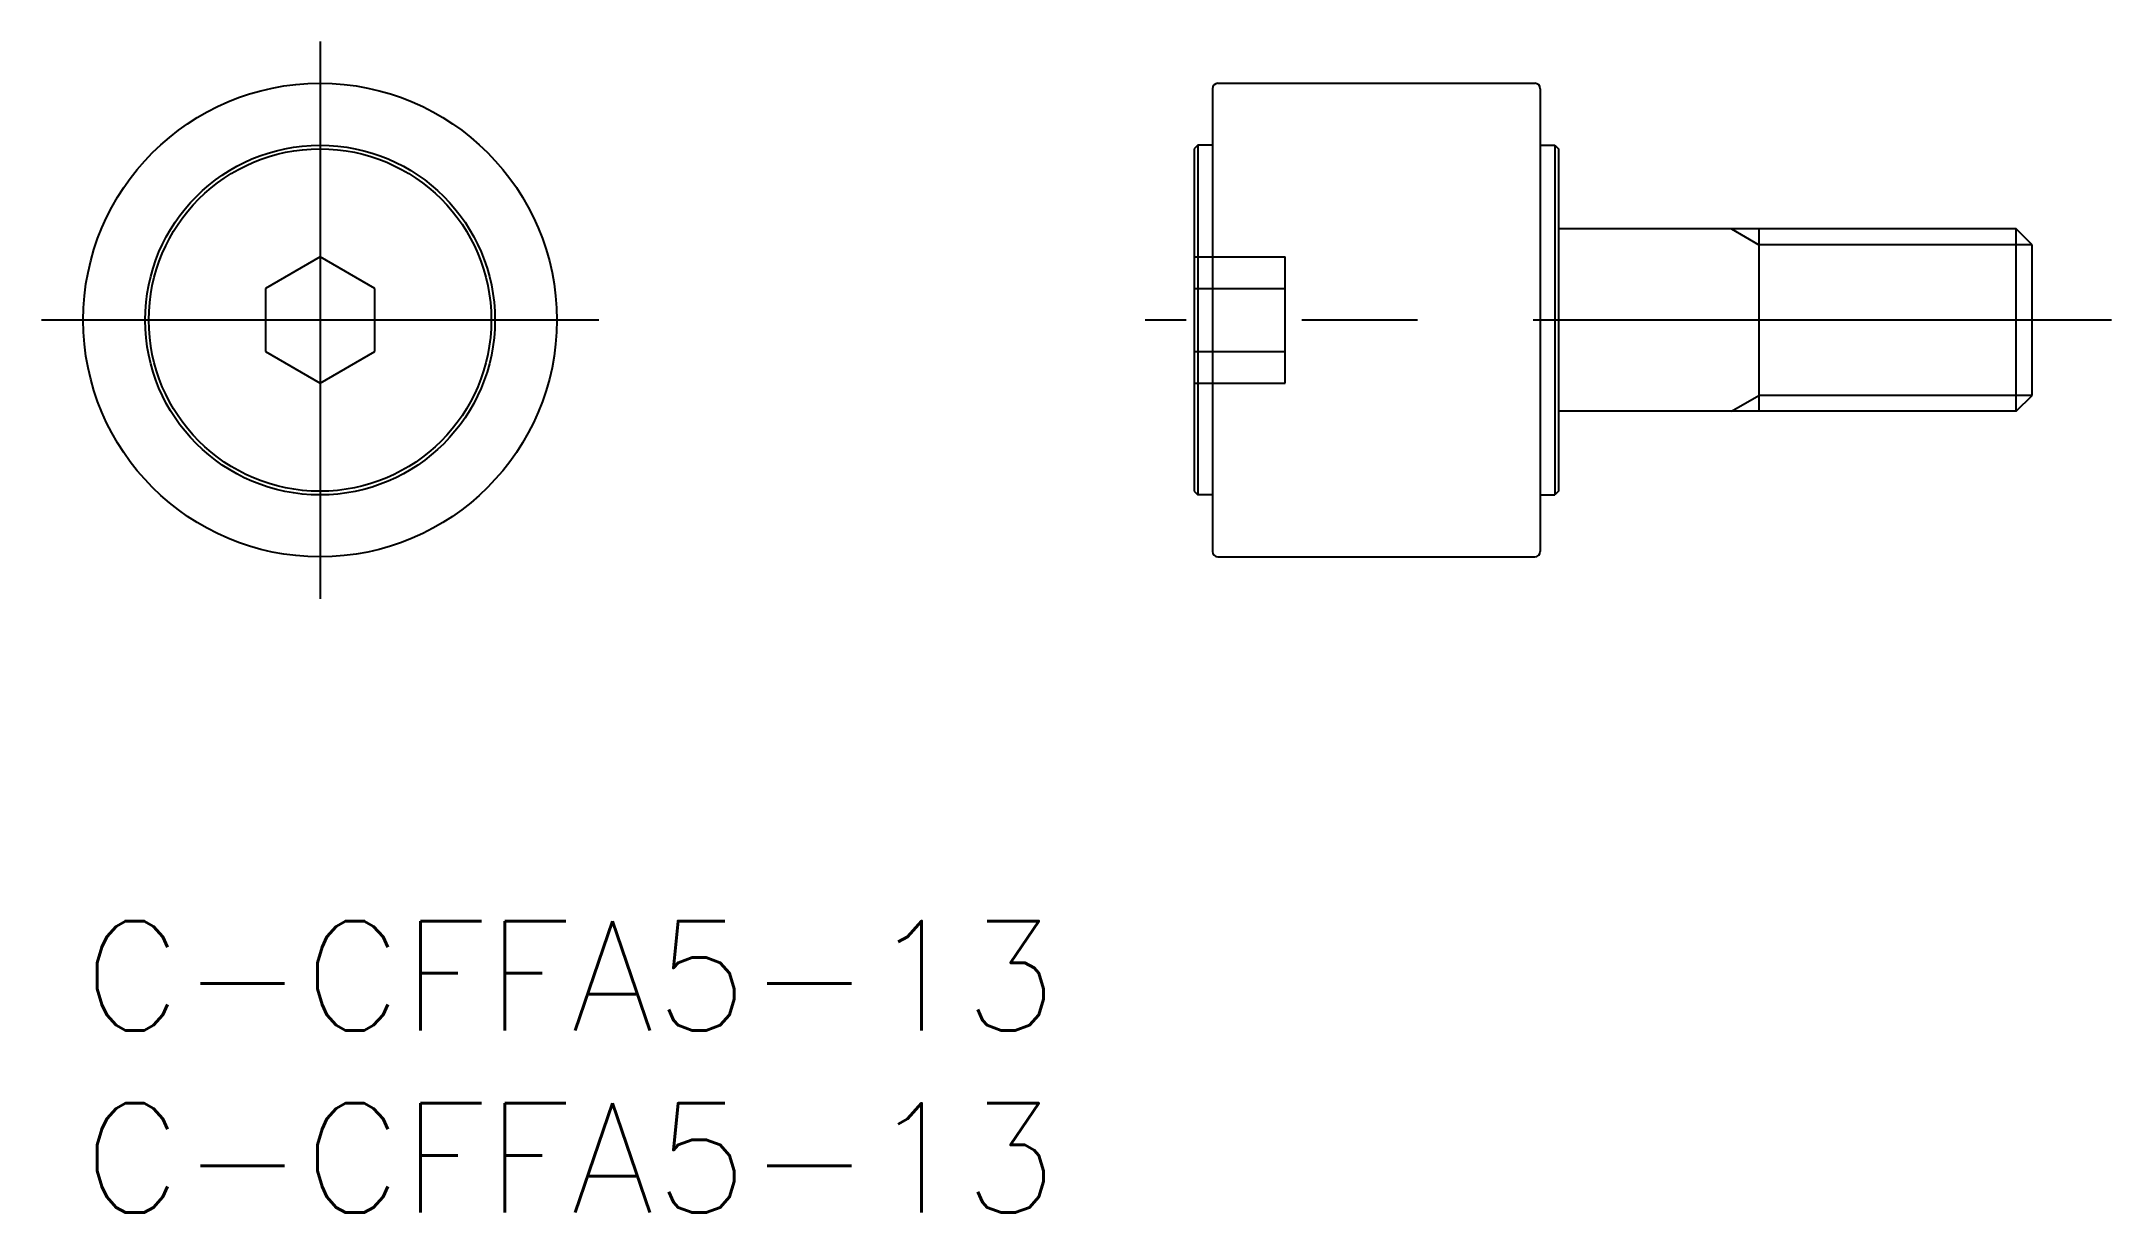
# Model space of a CAD drawing. Extents: x -1.1 to 55.7, y -8 to 24.1.
import ezdxf

# ---------------------------------------------------------------- set-up
doc = ezdxf.new("R2010")
doc.units = 0
doc.header["$LTSCALE"] = 0.5
doc.linetypes.add('CENTER', pattern=[50.8, 31.75, -6.35, 6.35, -6.35])
doc.linetypes.add('DASHED', pattern=[19.05, 12.7, -6.35])
for name, color, linetype in [('MSM_CENTER', 1, 'CENTER'), ('MSM_CONTINUOUS', 7, 'CONTINUOUS'), ('MSM_DASHED', 4, 'DASHED'), ('MSM_NARROW', 5, 'CONTINUOUS'), ('MSM_PART_NUMBER', 7, 'CONTINUOUS')]:
    doc.layers.add(name, color=color, linetype=linetype)
doc.styles.get("Standard").update_dxf_attribs({"font": 'txt.shx', "height": 3, "bigfont": 'bigfont.shx'})

# ---------------------------------------------------------------- blocks, each defined once
blk = doc.blocks.new('*U3')
at = {"layer": 'MSM_PART_NUMBER'}
blk.add_text('C-CFFA5-13', height=3, dxfattribs=at).set_placement((0, -3))
blk = doc.blocks.new('*U4')
at = {"layer": 'MSM_PART_NUMBER'}
blk.add_text('C-CFFA5-13', height=3, dxfattribs=at).set_placement((0, -8))

msp = doc.modelspace()

# ---------------------------------------------------------------- linework, layer by layer
at = {"layer": 'MSM_CENTER'}
for p, q in [((6.5, 24.149), (6.5, 8.851)), ((14.149, 16.5), (-1.149, 16.5)), ((55.679, 16.5), (29.149, 16.5))]:
    msp.add_line(p, q, dxfattribs=at)
at = {"layer": 'MSM_CONTINUOUS'}
for p, q in [((30.997, 22.85), (30.997, 10.15)), ((31.147, 23), (39.847, 23)), ((39.997, 22.85), (39.997, 10.15)), ((30.597, 21.3), (30.497, 21.2)), ((30.497, 21.2), (30.497, 11.8)), ((30.997, 21.3), (30.597, 21.3)), ((30.597, 21.3), (30.597, 11.7)), ((39.997, 21.3), (40.397, 21.3)), ((40.397, 21.3), (40.497, 21.2)), ((40.397, 21.3), (40.397, 11.7)), ((40.497, 21.2), (40.497, 11.8)), ((53.064, 19), (40.497, 19)), ((45.997, 19), (45.997, 14)), ((53.064, 14), (53.064, 19)), ((53.497, 18.567), (53.064, 19)), ((6.5, 18.232), (5, 17.366)), ((8, 17.366), (6.5, 18.232)), ((53.497, 14.433), (53.497, 18.567)), ((5, 17.366), (5, 15.634)), ((8, 15.634), (8, 17.366)), ((5, 15.634), (6.5, 14.768)), ((6.5, 14.768), (8, 15.634)), ((53.064, 14), (53.497, 14.433)), ((53.064, 14), (40.497, 14)), ((30.497, 11.8), (30.597, 11.7)), ((30.997, 11.7), (30.597, 11.7)), ((39.997, 11.7), (40.397, 11.7)), ((40.497, 11.8), (40.397, 11.7)), ((31.147, 10), (39.847, 10))]:
    msp.add_line(p, q, dxfattribs=at)
for radius in [6.5, 4.8, 4.7]:
    msp.add_circle((6.5, 16.5), radius, dxfattribs=at)
for centre, start, end in [((31.147, 22.85), 90, 180), ((39.847, 22.85), 0, 90), ((31.147, 10.15), 180, 270), ((39.847, 10.15), 270, 0)]:
    msp.add_arc(centre, 0.15, start, end, dxfattribs=at)
at = {"layer": 'MSM_DASHED'}
for p, q in [((30.497, 18.232), (32.997, 18.232)), ((32.997, 14.768), (32.997, 18.232)), ((30.497, 17.366), (32.997, 17.366)), ((30.497, 15.634), (32.997, 15.634)), ((30.497, 14.768), (32.997, 14.768))]:
    msp.add_line(p, q, dxfattribs=at)
at = {"layer": 'MSM_NARROW'}
for p, q in [((45.247, 19), (45.997, 18.567)), ((53.497, 18.567), (45.997, 18.567)), ((45.247, 14), (45.997, 14.433)), ((53.497, 14.433), (45.997, 14.433))]:
    msp.add_line(p, q, dxfattribs=at)

# ---------------------------------------------------------------- block references
at = {"layer": 'MSM_CONTINUOUS'}
for name in ['*U3', '*U4']:
    msp.add_blockref(name, (0, 0), dxfattribs=at)

doc.saveas('drawing.dxf')
